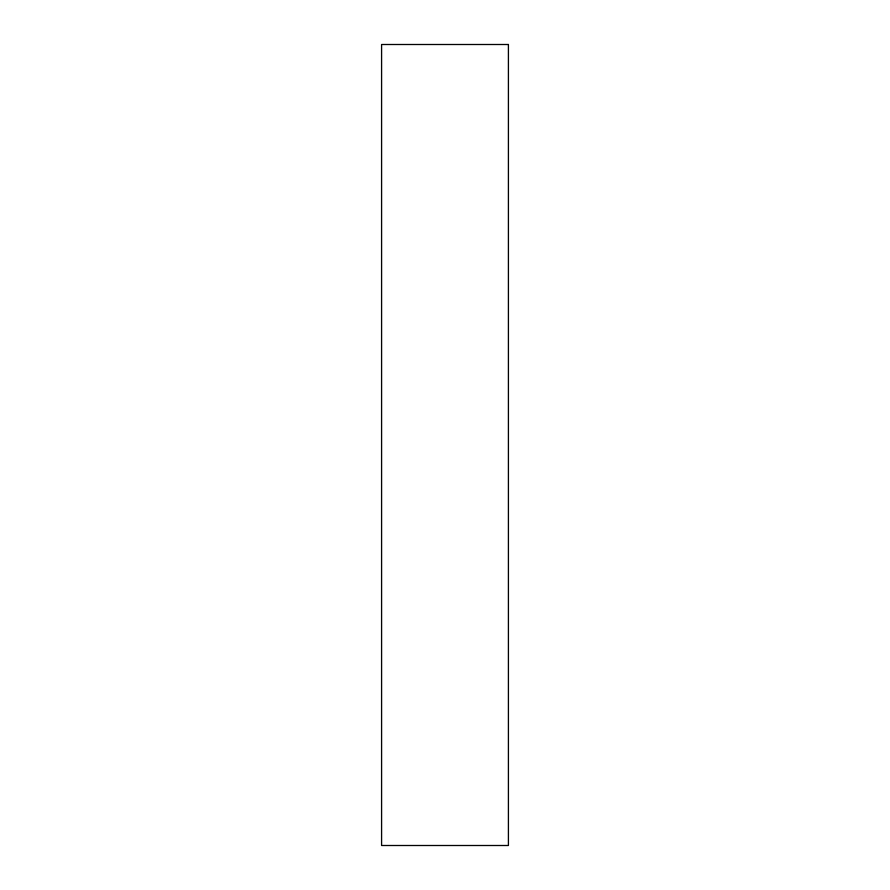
<?xml version="1.0" encoding="UTF-8"?>
<svg xmlns="http://www.w3.org/2000/svg" width="890" height="890" viewBox="0 0 890 890"><rect width="100%" height="100%" fill="white"/><g stroke="black" fill="none" stroke-linecap="round" stroke-linejoin="round"><path stroke-width="1.33" d="M508.413 44.5L381.588 44.5L381.588 845.5L508.413 845.5L508.413 44.5"/></g></svg>
